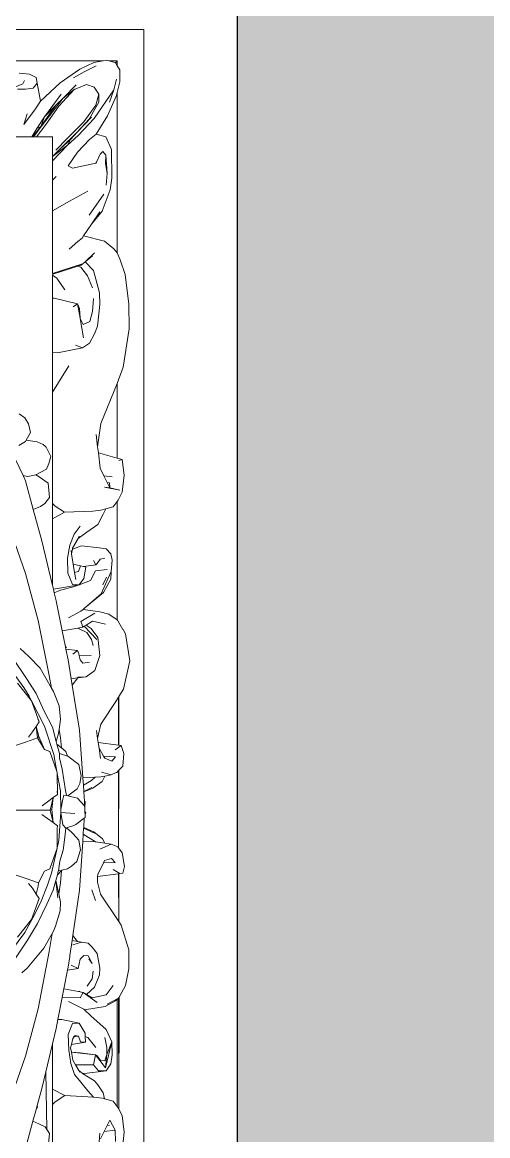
# Model space of a CAD drawing. Header units: millimetres. Extents: x 75500 to 345360, y -224327 to 19532.
# Drawn here: x 219018.9 to 219177, y 12102.3 to 12480.5 of the extents above; entities that cross this region are included whole.
import ezdxf

# ---------------------------------------------------------------- set-up
doc = ezdxf.new("R2010")
doc.units = ezdxf.units.MM
doc.header["$LTSCALE"] = 0.01
doc.layers.add('A-WALL', color=7, linetype='Continuous', lineweight=30)
doc.layers.add('hatch', color=251, linetype='Continuous', lineweight=0)

# ---------------------------------------------------------------- blocks, each defined once
blk = doc.blocks.new('GANESH')
at = {"layer": 'hatch'}
for p, q in [((966931.47, -140963.9), (966931.47, -141110.72)), ((967172.57, -140963.9), (966931.47, -140963.9)), ((966969.48, -140966.81), (966967.22, -140967.59)), ((966974.11, -140966.21), (966969.48, -140966.81)), ((966977.93, -140966.2), (966974.11, -140966.21)), ((966983.88, -140967.09), (966977.93, -140966.2)), ((966985.86, -140967.81), (966983.88, -140967.09)), ((966998.2, -140967.25), (967000.65, -140966.94)), ((967003.29, -140967.28), (967000.65, -140966.94)), ((967024.56, -140967.15), (967024.59, -140967.13)), ((967025.24, -140966.76), (967024.59, -140967.13)), ((967029.42, -140966.08), (967025.24, -140966.76)), ((967033.86, -140967.07), (967029.42, -140966.08)), ((967034.96, -140967.76), (967033.86, -140967.07)), ((967042.58, -140967.41), (967043.82, -140967.02)), ((967045.76, -140967.18), (967043.82, -140967.02)), ((967061.33, -140966.92), (967059.24, -140967.28)), ((967061.33, -140966.92), (967062.39, -140967.18)), ((967074.29, -140966.25), (967070.44, -140967.42)), ((967077.21, -140966.22), (967074.29, -140966.25)), ((967079.81, -140966.76), (967077.21, -140966.22)), ((967081.65, -140967.75), (967079.81, -140966.76)), ((967102.6, -140966.93), (967100, -140967.28)), ((967104.54, -140967.15), (967102.6, -140966.93)), ((966937.09, -140968.03), (966936.32, -140968.06)), ((966936.32, -140968.16), (966936.32, -140968.06)), ((966936.63, -140968.3), (966936.32, -140968.06)), ((966936.32, -140968.16), (966936.32, -140968.33)), ((966936.32, -140969.35), (966936.32, -140968.33)), ((966936.32, -140969.35), (966936.58, -140968.33)), ((966936.58, -140968.33), (966936.63, -140968.3)), ((966936.63, -140968.3), (966937.09, -140968.03)), ((966937.09, -140968.03), (966937.75, -140967.65)), ((966937.75, -140967.65), (966939.57, -140967.62)), ((966940.83, -140968.57), (966939.19, -140968.12)), ((966939.57, -140967.62), (966941.25, -140968.04)), ((966945.29, -140971.61), (966940.83, -140968.57)), ((966942.76, -140969.24), (966940.83, -140968.57)), ((966966.14, -140968.04), (966941.25, -140968.04)), ((966941.25, -140968.04), (966941.73, -140968.16)), ((966941.73, -140968.16), (966944.88, -140969.55)), ((966950.09, -140968.93), (966954.53, -140968.85)), ((966954.53, -140968.85), (966956.36, -140969.14)), ((966964.33, -140970.01), (966965.53, -140968.57)), ((966966.14, -140968.04), (966965.53, -140968.57)), ((966966.14, -140968.04), (966967.22, -140967.59)), ((966985.86, -140967.81), (966986.42, -140968.04)), ((966997.98, -140968.04), (966986.42, -140968.04)), ((966986.42, -140968.04), (966992.59, -140970.55)), ((966997.19, -140970.96), (966997.98, -140968.04)), ((966997.98, -140968.04), (966998.2, -140967.25)), ((966998.34, -140967.8), (966998.2, -140967.25)), ((967000.75, -140970.09), (967000.88, -140968.79)), ((967002.51, -140969.99), (967002.96, -140967.62)), ((967002.96, -140967.62), (967002.59, -140969.17)), ((967004.51, -140967.9), (967003.29, -140967.28)), ((967004.51, -140967.9), (967004.71, -140968.05)), ((967023.08, -140968.05), (967004.71, -140968.05)), ((967004.71, -140968.05), (967005.53, -140968.67)), ((967005.85, -140969.79), (967005.53, -140968.67)), ((967012.83, -140969.02), (967013.84, -140968.82)), ((967013.84, -140968.82), (967015.6, -140968.97)), ((967023.08, -140968.05), (967022.2, -140969.34)), ((967023.11, -140967.97), (967023.08, -140968.05)), ((967023.11, -140967.97), (967024.56, -140967.15)), ((967042.53, -140967.77), (967034.96, -140967.76)), ((967035.09, -140967.84), (967034.96, -140967.76)), ((967042.52, -140967.83), (967035.09, -140967.84)), ((967035.58, -140968.14), (967035.09, -140967.84)), ((967035.58, -140968.14), (967039.27, -140970.57)), ((967042.11, -140970.98), (967042.52, -140967.83)), ((967042.52, -140967.83), (967042.53, -140967.77)), ((967042.53, -140967.77), (967042.58, -140967.41)), ((967043.24, -140968.35), (967042.58, -140967.41)), ((967044.33, -140968.32), (967044.21, -140970.14)), ((967045.03, -140968.88), (967044.33, -140968.32)), ((967045.76, -140967.18), (967046.41, -140967.77)), ((967058.46, -140967.82), (967046.41, -140967.77)), ((967046.41, -140967.77), (967046.47, -140967.83)), ((967058.46, -140967.82), (967046.47, -140967.83)), ((967046.47, -140967.83), (967046.77, -140968.11)), ((967046.77, -140968.11), (967046.76, -140968.18)), ((967047.15, -140968.99), (967046.76, -140968.18)), ((967057.89, -140968.96), (967058.29, -140967.94)), ((967058.29, -140967.94), (967058.46, -140967.82)), ((967059.24, -140967.28), (967058.46, -140967.82)), ((967060.71, -140968.33), (967060.1, -140968.91)), ((967060.79, -140970.18), (967060.71, -140968.33)), ((967062.44, -140967.64), (967061.83, -140968.67)), ((967062.39, -140967.18), (967062.44, -140967.64)), ((967062.44, -140967.64), (967062.46, -140967.79)), ((967069.87, -140967.8), (967062.46, -140967.79)), ((967062.46, -140967.79), (967062.47, -140967.82)), ((967069.87, -140967.8), (967062.47, -140967.82)), ((967062.47, -140967.82), (967062.93, -140971.07)), ((967069.87, -140967.8), (967065.63, -140970.65)), ((967070.44, -140967.42), (967069.87, -140967.8)), ((967081.28, -140969.77), (967079.83, -140968.67)), ((967098.99, -140967.79), (967081.65, -140967.75)), ((967081.77, -140967.82), (967081.65, -140967.75)), ((967098.99, -140967.79), (967081.77, -140967.82)), ((967081.77, -140967.82), (967082.72, -140969.58)), ((967081.97, -140968.03), (967081.77, -140967.82)), ((967098.6, -140968.04), (967081.97, -140968.03)), ((967082.2, -140968.28), (967081.97, -140968.03)), ((967082.2, -140968.28), (967083.09, -140969.91)), ((967088.58, -140968.87), (967090.57, -140968.79)), ((967090.57, -140968.79), (967091.97, -140969.03)), ((967097.78, -140968.65), (967097.39, -140970.02)), ((967097.78, -140968.65), (967098.6, -140968.04)), ((967098.6, -140968.04), (967098.79, -140967.89)), ((967098.99, -140967.79), (967098.79, -140967.89)), ((967100, -140967.28), (967098.99, -140967.79)), ((967102.29, -140968.34), (967100.7, -140969.17)), ((967104.03, -140968.3), (967102.29, -140968.34)), ((967102.47, -140970.08), (967102.29, -140968.34)), ((966936.23, -140969.74), (966936.32, -140969.35)), ((966936.32, -140970.2), (966936.23, -140969.74)), ((966936.32, -140997.71), (966936.32, -140970.2)), ((966936.62, -140971.64), (966936.32, -140970.2)), ((966947.73, -140971.32), (966944.88, -140969.55)), ((966947.73, -140971.32), (966948.13, -140969.81)), ((966950.09, -140968.93), (966948.13, -140969.81)), ((966951, -140969.78), (966950.42, -140970.24)), ((966950.42, -140970.24), (966950.81, -140970.69)), ((966953.75, -140969.59), (966951, -140969.78)), ((966952.29, -140969.87), (966951, -140969.78)), ((966953.75, -140969.59), (966952.29, -140969.87)), ((966955.63, -140969.74), (966953.75, -140969.59)), ((966956.36, -140969.14), (966959.67, -140970.37)), ((966960.26, -140972.38), (966957.02, -140970.1)), ((966959.67, -140970.37), (966961.68, -140972.01)), ((966963.51, -140973.24), (966964.33, -140970.01)), ((966992.59, -140970.55), (966996.21, -140971.08)), ((966999.54, -140970.69), (967000.75, -140970.09)), ((967000.75, -140970.09), (967001.75, -140969.59)), ((967001.75, -140969.59), (967002.59, -140969.17)), ((967001.75, -140969.59), (967001.82, -140969.22)), ((967002.59, -140969.17), (967001.82, -140969.22)), ((967002.51, -140969.99), (967002.59, -140969.17)), ((967005.85, -140969.79), (967006.66, -140970.2)), ((967006.06, -140970.55), (967005.85, -140969.79)), ((967006.06, -140970.55), (967006.21, -140971.83)), ((967006.66, -140970.2), (967008.26, -140971.05)), ((967011.91, -140970.84), (967012.06, -140969.73)), ((967012.06, -140969.73), (967012.83, -140969.02)), ((967013.65, -140970.66), (967013.51, -140969.96)), ((967015.45, -140971.4), (967015.25, -140969.58)), ((967019.03, -140970.54), (967015.6, -140968.97)), ((967015.6, -140968.97), (967016.79, -140969.02)), ((967017.65, -140970.26), (967016.47, -140969.67)), ((967016.79, -140969.02), (967018.86, -140970.16)), ((967018.86, -140970.16), (967021.21, -140973.06)), ((967019.03, -140970.54), (967021.21, -140973.06)), ((967021.82, -140970.74), (967022.2, -140969.34)), ((967023.75, -140969.83), (967023.31, -140971.89)), ((967039.27, -140970.57), (967041.49, -140971.07)), ((967043.01, -140970.84), (967044.21, -140970.14)), ((967044.21, -140970.14), (967044.56, -140969.94)), ((967044.56, -140969.94), (967045.03, -140968.88)), ((967047.15, -140968.99), (967046.71, -140970.46)), ((967047.33, -140969.93), (967047.15, -140968.99)), ((967047.33, -140969.93), (967048.18, -140970.38)), ((967047.45, -140970.57), (967047.33, -140969.93)), ((967047.5, -140971.46), (967047.45, -140970.57)), ((967048.18, -140970.38), (967049.18, -140971.81)), ((967055.96, -140971.66), (967057.05, -140970.29)), ((967057.74, -140969.94), (967057.05, -140970.29)), ((967057.74, -140969.94), (967057.52, -140971.4)), ((967057.89, -140968.96), (967057.74, -140969.94)), ((967058.66, -140970.73), (967057.89, -140968.96)), ((967060.1, -140968.91), (967060.44, -140970.01)), ((967060.44, -140970.01), (967060.79, -140970.18)), ((967060.79, -140970.18), (967062.59, -140971.06)), ((967081.74, -140971.9), (967081.28, -140969.77)), ((967083.59, -140973.13), (967083.09, -140969.91)), ((967084.52, -140972.14), (967086.63, -140969.77)), ((967086.63, -140969.77), (967088.58, -140968.87)), ((967089.44, -140969.63), (967087.87, -140969.94)), ((967090.55, -140969.64), (967088.58, -140968.87)), ((967092.57, -140969.83), (967088.58, -140968.87)), ((967090.55, -140969.64), (967089.44, -140969.63)), ((967091.5, -140969.95), (967090.55, -140969.64)), ((967092.57, -140969.83), (967090.55, -140969.64)), ((967092.57, -140969.83), (967090.6, -140971.42)), ((967091.46, -140970.65), (967091.5, -140969.95)), ((967091.97, -140969.03), (967093.04, -140969.74)), ((967093.48, -140973.11), (967093.04, -140969.74)), ((967093.04, -140969.74), (967093.05, -140970.94)), ((967095.22, -140971.02), (967096.49, -140970.22)), ((967096.49, -140970.22), (967097.39, -140970.02)), ((967097.31, -140970.3), (967097.14, -140971.69)), ((967097.39, -140970.02), (967097.31, -140970.3)), ((967100.7, -140969.17), (967101.55, -140969.61)), ((967101.48, -140969.22), (967101.55, -140969.61)), ((967101.55, -140969.61), (967102.47, -140970.08)), ((967102.47, -140970.08), (967103.59, -140970.65)), ((966937.64, -140973.82), (966936.62, -140971.64)), ((966938.02, -140973.18), (966937.09, -140971.29)), ((966940.44, -140971.62), (966940.03, -140972.79)), ((966941.53, -140970.88), (966940.44, -140971.62)), ((966943.24, -140971.37), (966941.53, -140970.88)), ((966942.76, -140970.89), (966941.53, -140970.88)), ((966942.76, -140970.89), (966945.41, -140972.39)), ((966945.82, -140973.22), (966943.24, -140971.37)), ((966947.41, -140974.23), (966945.08, -140972)), ((966947.92, -140974.11), (966945.29, -140971.61)), ((966947.73, -140971.32), (966948.53, -140972.32)), ((966950.53, -140974.21), (966948.53, -140972.32)), ((966950.81, -140970.69), (966952.07, -140971.22)), ((966952.07, -140971.22), (966952.23, -140971.33)), ((966952.23, -140971.33), (966953, -140974.95)), ((966961.68, -140972.01), (966959.75, -140970.71)), ((966963.51, -140973.24), (966961.68, -140972.01)), ((966966.11, -140971.53), (966967.52, -140972.98)), ((966966.59, -140971.84), (966967.52, -140972.98)), ((966967.52, -140972.98), (966968.89, -140971.73)), ((966972.33, -140970.79), (966968.89, -140971.73)), ((966971.56, -140971.88), (966969.7, -140972.65)), ((966974.13, -140970.74), (966972.33, -140970.79)), ((966975.25, -140971.89), (966973.24, -140971.72)), ((966977.52, -140971.1), (966974.13, -140970.74)), ((966976.8, -140972.26), (966975.25, -140971.89)), ((966977.25, -140973.31), (966976.8, -140972.26)), ((966978.68, -140971.58), (966977.52, -140971.1)), ((966978.68, -140971.58), (966980.14, -140972.33)), ((966996.21, -140971.08), (966994.31, -140971.29)), ((966997.19, -140970.96), (966996.21, -140971.08)), ((966999.54, -140970.69), (966997.19, -140970.96)), ((967006.21, -140971.83), (967006.39, -140976.19)), ((967008.26, -140971.05), (967009.46, -140972.75)), ((967011.91, -140970.84), (967011.6, -140973.57)), ((967013.65, -140970.66), (967014.33, -140971.14)), ((967014.55, -140971.34), (967013.85, -140971.69)), ((967014.33, -140971.14), (967014.55, -140971.34)), ((967014.8, -140973.24), (967014.55, -140971.34)), ((967015.45, -140971.4), (967016.99, -140972.18)), ((967016.99, -140972.18), (967017.63, -140973.92)), ((967021.82, -140970.74), (967021.45, -140973.34)), ((967023.35, -140973.67), (967022.05, -140971.51)), ((967023.31, -140971.89), (967023.9, -140972.87)), ((967023.9, -140972.87), (967024.43, -140972.05)), ((967026.15, -140971.18), (967024.08, -140973.16)), ((967024.43, -140972.05), (967025.84, -140971.04)), ((967026.14, -140972), (967025.05, -140972.76)), ((967028.61, -140970.74), (967025.84, -140971.04)), ((967027.05, -140971.78), (967026.14, -140972)), ((967028.6, -140972.09), (967028.66, -140973.96)), ((967030.95, -140971.49), (967028.61, -140970.74)), ((967030.95, -140971.49), (967031.93, -140972.83)), ((967041.49, -140971.07), (967040.26, -140971.25)), ((967042.11, -140970.98), (967041.49, -140971.07)), ((967043.01, -140970.84), (967042.11, -140970.98)), ((967044.6, -140970.6), (967043.01, -140970.84)), ((967047.57, -140973.36), (967047.5, -140971.46)), ((967048.03, -140972.04), (967047.5, -140971.46)), ((967048.74, -140973.28), (967048.03, -140972.04)), ((967049.74, -140973.21), (967049.1, -140971.95)), ((967049.18, -140971.81), (967049.78, -140973.21)), ((967055.3, -140973.23), (967055.96, -140971.66)), ((967056.19, -140971.58), (967055.4, -140973.24)), ((967056.36, -140973.31), (967057.52, -140971.4)), ((967057.52, -140971.4), (967057.46, -140973.38)), ((967062.59, -140971.06), (967062.93, -140971.07)), ((967062.93, -140971.07), (967063.77, -140971.11)), ((967063.77, -140971.11), (967065.63, -140970.65)), ((967066.64, -140971.42), (967064.95, -140971.96)), ((967073.25, -140972.52), (967073.86, -140971.92)), ((967073.86, -140971.92), (967074.87, -140971.12)), ((967077.15, -140970.75), (967074.87, -140971.12)), ((967076.39, -140971.91), (967075.21, -140972.56)), ((967076.39, -140971.91), (967075.69, -140972.42)), ((967078.14, -140970.8), (967077.15, -140970.75)), ((967078.77, -140971.93), (967077.59, -140971.76)), ((967080.1, -140971.56), (967078.14, -140970.8)), ((967079.93, -140972.71), (967078.77, -140971.93)), ((967080.1, -140971.56), (967081.2, -140972.8)), ((967080.88, -140973.32), (967082.46, -140971.13)), ((967081.2, -140972.8), (967081.74, -140971.9)), ((967083.59, -140973.13), (967084.52, -140972.14)), ((967087.87, -140972.57), (967089.42, -140971.37)), ((967090.18, -140975.14), (967090.6, -140971.42)), ((967090.6, -140971.42), (967090.29, -140973.79)), ((967090.6, -140971.42), (967090.68, -140971.19)), ((967092.12, -140971.72), (967090.6, -140971.42)), ((967090.68, -140971.19), (967091.46, -140970.65)), ((967092.12, -140971.72), (967092.11, -140974.51)), ((967093.05, -140970.94), (967092.12, -140971.72)), ((967093.47, -140973.4), (967094.62, -140971.57)), ((967095.22, -140971.02), (967094.62, -140971.57)), ((967097.14, -140971.69), (967096.16, -140972.57)), ((967097.14, -140971.69), (967096.88, -140976.18)), ((967106.03, -140970.99), (967102.71, -140970.73)), ((966939.74, -140976.88), (966937.64, -140973.82)), ((966938.99, -140974.82), (966938.02, -140973.18)), ((966940.03, -140972.79), (966940.63, -140974.29)), ((966945.41, -140972.39), (966947.41, -140974.23)), ((966948.38, -140975.8), (966945.82, -140973.22)), ((966958.09, -140975.43), (966956.55, -140972.59)), ((966963.83, -140973.46), (966963.51, -140973.24)), ((966964.39, -140974.15), (966963.83, -140973.46)), ((966967.52, -140972.98), (966967.84, -140973.38)), ((966968.02, -140973.6), (966967.84, -140973.38)), ((966967.85, -140973.41), (966967.84, -140973.38)), ((966969.32, -140978.08), (966967.85, -140973.41)), ((966968.19, -140974.14), (966968.02, -140973.6)), ((966968.37, -140973.69), (966968.19, -140974.14)), ((966969.7, -140972.65), (966968.37, -140973.69)), ((966976.28, -140973.79), (966974.03, -140974.19)), ((966974.03, -140974.19), (966974.77, -140973.86)), ((966974.77, -140973.86), (966976.28, -140973.79)), ((966976.32, -140973.78), (966976.28, -140973.79)), ((966979.31, -140973.26), (966976.32, -140973.78)), ((966976.32, -140973.78), (966977.25, -140973.31)), ((966980.14, -140972.33), (966980.24, -140972.48)), ((966980.87, -140973.4), (966980.24, -140972.48)), ((966980.87, -140973.4), (966980.46, -140974.52)), ((966981.67, -140977.32), (966980.87, -140973.4)), ((967009.77, -140974.73), (967008.52, -140973.77)), ((967009.46, -140972.75), (967010.46, -140974.11)), ((967010.08, -140973.91), (967010.46, -140974.11)), ((967011.6, -140973.57), (967012.13, -140974.98)), ((967014.68, -140973.75), (967014.46, -140974.85)), ((967014.68, -140973.75), (967014.8, -140973.24)), ((967015.59, -140974.03), (967014.68, -140973.75)), ((967014.8, -140973.24), (967014.88, -140972.88)), ((967014.88, -140972.88), (967016.67, -140973.19)), ((967015.73, -140974.64), (967015.59, -140974.03)), ((967016.67, -140973.19), (967017.63, -140973.92)), ((967017.63, -140973.92), (967017.57, -140974.97)), ((967017.63, -140973.92), (967018.34, -140977.93)), ((967017.63, -140973.92), (967017.96, -140974.79)), ((967021.21, -140973.06), (967021.45, -140973.34)), ((967021.45, -140973.34), (967021.74, -140973.68)), ((967022.76, -140975.59), (967021.74, -140973.68)), ((967023.85, -140973.47), (967023.35, -140973.67)), ((967024.23, -140973.41), (967023.85, -140973.47)), ((967023.9, -140972.87), (967024.08, -140973.16)), ((967024.08, -140973.16), (967024.23, -140973.41)), ((967024.23, -140973.41), (967024.36, -140974.15)), ((967025.05, -140972.76), (967024.36, -140974.15)), ((967027.86, -140974.18), (967028.37, -140974.01)), ((967028.37, -140974.01), (967028.66, -140973.96)), ((967028.66, -140973.96), (967029.27, -140973.79)), ((967029.27, -140973.79), (967029.82, -140973.36)), ((967029.82, -140973.36), (967029.67, -140972.34)), ((967031.93, -140972.83), (967031.97, -140974.21)), ((967032.1, -140974.16), (967031.93, -140972.83)), ((967033.19, -140975.02), (967040.19, -140973.89)), ((967047.57, -140973.36), (967040.19, -140973.89)), ((967044.23, -140975.69), (967045.53, -140973.99)), ((967045.53, -140973.99), (967047.28, -140973.62)), ((967047.28, -140973.62), (967048.49, -140973.82)), ((967048.74, -140973.28), (967047.57, -140973.36)), ((967049.28, -140974.25), (967048.49, -140973.82)), ((967049.74, -140973.21), (967048.74, -140973.28)), ((967049.78, -140973.21), (967049.74, -140973.21)), ((967051.22, -140973.11), (967049.78, -140973.21)), ((967050.77, -140974.2), (967051.88, -140973.15)), ((967051.22, -140973.11), (967051.34, -140973.01)), ((967051.48, -140973.09), (967051.22, -140973.11)), ((967051.34, -140973.01), (967051.48, -140973.09)), ((967052.21, -140973.04), (967051.34, -140973.01)), ((967052.09, -140973.09), (967051.48, -140973.09)), ((967052.09, -140973.09), (967051.88, -140973.15)), ((967052.21, -140973.04), (967052.09, -140973.09)), ((967052.28, -140973.03), (967052.21, -140973.04)), ((967052.62, -140973.06), (967052.28, -140973.03)), ((967052.87, -140973.04), (967052.62, -140973.06)), ((967052.87, -140973.04), (967052.9, -140972.91)), ((967052.91, -140973.04), (967052.87, -140973.04)), ((967052.91, -140973.04), (967052.9, -140972.91)), ((967052.94, -140973.04), (967052.9, -140972.91)), ((967052.9, -140972.91), (967053.35, -140973.01)), ((967052.94, -140973.04), (967052.91, -140973.04)), ((967053.35, -140973.01), (967052.94, -140973.04)), ((967053.74, -140972.99), (967053.35, -140973.01)), ((967053.74, -140972.99), (967053.85, -140973.14)), ((967055.3, -140973.23), (967053.85, -140973.14)), ((967053.85, -140973.14), (967054.83, -140974.47)), ((967055.4, -140973.24), (967055.3, -140973.23)), ((967056.36, -140973.31), (967055.4, -140973.24)), ((967056.28, -140974.88), (967057.29, -140974.01)), ((967057.46, -140973.38), (967056.36, -140973.31)), ((967057.29, -140974.01), (967058.76, -140973.75)), ((967065.05, -140973.89), (967057.46, -140973.38)), ((967058.76, -140973.75), (967060.56, -140974.32)), ((967065.05, -140973.89), (967072.06, -140974.92)), ((967072.98, -140974.2), (967073.11, -140973.58)), ((967073.11, -140973.58), (967073.25, -140972.52)), ((967073.49, -140974.92), (967073.11, -140973.58)), ((967075.21, -140972.56), (967075.18, -140973.22)), ((967075.18, -140973.22), (967075.73, -140973.78)), ((967077.19, -140974.1), (967075.73, -140973.78)), ((967080.33, -140976.3), (967080.75, -140974.02)), ((967080.75, -140974.02), (967080.72, -140973.85)), ((967080.75, -140974.02), (967080.88, -140973.32)), ((967080.88, -140973.32), (967081.2, -140972.8)), ((967081.73, -140973.8), (967080.88, -140973.32)), ((967081.66, -140976.56), (967081.73, -140973.8)), ((967083.5, -140973.22), (967082.32, -140975.59)), ((967083.5, -140973.22), (967083.59, -140973.13)), ((967085.1, -140976.61), (967085.66, -140973.93)), ((967085.66, -140973.93), (967087.2, -140973.02)), ((967085.73, -140974.97), (967085.66, -140973.93)), ((967087.2, -140973.02), (967087.74, -140973)), ((967087.7, -140974.04), (967087.58, -140974.56)), ((967088.58, -140973.74), (967087.7, -140974.04)), ((967087.79, -140974.72), (967087.7, -140974.04)), ((967087.74, -140973), (967087.87, -140972.57)), ((967087.74, -140973), (967088.61, -140972.97)), ((967088.61, -140972.97), (967088.58, -140973.74)), ((967088.61, -140972.97), (967088.98, -140975.14)), ((967090.18, -140975.14), (967090.29, -140973.79)), ((967092.11, -140974.51), (967093, -140973.97)), ((967093, -140973.97), (967093.4, -140973.48)), ((967093, -140973.97), (967093.29, -140973.8)), ((967093.48, -140973.11), (967093.4, -140973.48)), ((967093.4, -140973.48), (967093.47, -140973.4)), ((967094.81, -140973.7), (967093.65, -140974.68)), ((967096.16, -140972.57), (967094.81, -140973.7)), ((966942.11, -140976.43), (966940.07, -140974.41)), ((966940.73, -140974.59), (966940.63, -140974.29)), ((966940.78, -140974.65), (966940.73, -140974.59)), ((966940.79, -140974.69), (966940.78, -140974.65)), ((966943.38, -140977.07), (966940.79, -140974.69)), ((966940.79, -140974.69), (966942.11, -140976.43)), ((966949.95, -140976.81), (966947.41, -140974.23)), ((966948.52, -140975.27), (966947.41, -140974.23)), ((966949.43, -140975.74), (966947.92, -140974.11)), ((966949.43, -140975.74), (966948.52, -140975.27)), ((966949.95, -140976.81), (966948.52, -140975.27)), ((966949.43, -140975.74), (966951.17, -140978.08)), ((966951.84, -140978.08), (966949.43, -140975.74)), ((966952.64, -140975.66), (966950.53, -140974.21)), ((966953, -140974.95), (966952.64, -140975.66)), ((966959.59, -140978.08), (966958.09, -140975.43)), ((966965.56, -140975.49), (966964.39, -140974.15)), ((966969.43, -140978.04), (966968.19, -140974.14)), ((966974.03, -140974.19), (966973.19, -140977.84)), ((966974.5, -140974.85), (966974.03, -140974.19)), ((966983.68, -140975.52), (966987.76, -140978.08)), ((967011.49, -140975.4), (967009.77, -140974.73)), ((967010.46, -140974.11), (967011.98, -140974.95)), ((967013.53, -140975.77), (967011.49, -140975.4)), ((967011.98, -140974.95), (967012.13, -140974.98)), ((967012.13, -140974.98), (967012.84, -140975.12)), ((967012.84, -140975.12), (967012.31, -140975.2)), ((967014.46, -140974.85), (967012.84, -140975.12)), ((967015.84, -140975.67), (967013.53, -140975.77)), ((967015.73, -140974.64), (967014.46, -140974.85)), ((967016.8, -140974.46), (967015.73, -140974.64)), ((967017.57, -140974.97), (967015.84, -140975.67)), ((967018.48, -140976.84), (967017.96, -140974.79)), ((967024.36, -140974.15), (967024.8, -140976.56)), ((967027.86, -140974.18), (967027.64, -140975.98)), ((967027.64, -140975.98), (967029.31, -140975.64)), ((967028.38, -140974.93), (967027.86, -140974.18)), ((967029.31, -140975.64), (967032.24, -140975.17)), ((967032.1, -140974.16), (967033.19, -140975.02)), ((967032.24, -140975.17), (967032.1, -140974.16)), ((967032.24, -140975.17), (967033.19, -140975.02)), ((967044.21, -140975.74), (967043.49, -140976.02)), ((967043.81, -140977), (967044.21, -140975.74)), ((967044.21, -140975.74), (967044.23, -140975.69)), ((967049.28, -140974.25), (967050.38, -140975.71)), ((967050.38, -140975.71), (967050.33, -140975.9)), ((967050.77, -140974.2), (967050.38, -140975.71)), ((967053.13, -140974.63), (967052.96, -140976.79)), ((967054.97, -140974.76), (967054.83, -140974.47)), ((967055.37, -140975.9), (967054.97, -140974.76)), ((967055.37, -140975.9), (967056.01, -140975.11)), ((967056.28, -140974.88), (967056.01, -140975.11)), ((967060.56, -140974.32), (967061.29, -140975.14)), ((967061.7, -140975.72), (967061.29, -140975.14)), ((967061.92, -140976.62), (967061.7, -140975.72)), ((967072.06, -140974.92), (967072.98, -140974.2)), ((967072.06, -140974.92), (967072.84, -140975.03)), ((967072.84, -140975.03), (967072.98, -140974.2)), ((967072.84, -140975.03), (967075.18, -140975.38)), ((967075.3, -140975.39), (967075.18, -140975.38)), ((967075.3, -140975.39), (967076.98, -140975.64)), ((967077.19, -140974.1), (967076.67, -140975.17)), ((967076.98, -140975.64), (967077.42, -140975.73)), ((967077.42, -140975.73), (967077.19, -140974.1)), ((967077.42, -140975.73), (967080.33, -140976.3)), ((967087.43, -140975.65), (967085.73, -140974.97)), ((967089.87, -140975.54), (967087.43, -140975.65)), ((967087.58, -140974.56), (967087.79, -140974.72)), ((967087.79, -140974.72), (967088.06, -140974.92)), ((967087.81, -140974.87), (967087.8, -140974.84)), ((967088.06, -140974.92), (967088.98, -140975.14)), ((967088.98, -140975.14), (967089.49, -140975.26)), ((967089.49, -140975.26), (967090.18, -140975.14)), ((967091.91, -140975.24), (967089.87, -140975.54)), ((967090.18, -140975.14), (967091.38, -140974.94)), ((967091.38, -140974.94), (967092.11, -140974.51)), ((967093.65, -140974.68), (967091.91, -140975.24)), ((966939.74, -140976.88), (966942.59, -140979.92)), ((966941.53, -140976.72), (966945.01, -140979.31)), ((966942.11, -140976.43), (966946.95, -140980.15)), ((966942.11, -140976.43), (966943.21, -140977.56)), ((966946.15, -140979.07), (966943.38, -140977.07)), ((966948.38, -140975.8), (966950.18, -140977.53)), ((966950.22, -140977.07), (966949.95, -140976.81)), ((966951.17, -140978.08), (966950.22, -140977.07)), ((966969.6, -140978.08), (966970.08, -140977.41)), ((966971.85, -140976.17), (966970.08, -140977.41)), ((966981.6, -140978.08), (966981.67, -140977.32)), ((967006.39, -140976.19), (967005.43, -140977.68)), ((967007.39, -140978.08), (967006.39, -140976.19)), ((967018.48, -140976.84), (967018.88, -140977.83)), ((967020.13, -140977.51), (967024.8, -140976.56)), ((967024.8, -140976.56), (967027.02, -140976.11)), ((967027.44, -140975.9), (967027.02, -140976.11)), ((967027.02, -140976.11), (967027.64, -140975.98)), ((967036.44, -140977.06), (967034.2, -140977.91)), ((967036.44, -140977.06), (967038.56, -140976.84)), ((967038.56, -140976.84), (967040.07, -140977.06)), ((967041.98, -140977.48), (967039.73, -140978.07)), ((967040.07, -140977.06), (967041.38, -140976.82)), ((967040.07, -140977.06), (967040.92, -140977.19)), ((967041.98, -140977.48), (967040.92, -140977.19)), ((967042.92, -140976.7), (967041.38, -140976.82)), ((967042.35, -140977.38), (967041.98, -140977.48)), ((967042.35, -140977.38), (967042.92, -140976.7)), ((967043.81, -140977), (967042.35, -140977.38)), ((967042.92, -140976.7), (967043.49, -140976.02)), ((967046.62, -140977.38), (967043.53, -140978.49)), ((967044.49, -140976.99), (967043.81, -140977)), ((967044.33, -140977.79), (967046.62, -140977.38)), ((967046.25, -140976.58), (967044.49, -140976.99)), ((967049.55, -140976.05), (967046.25, -140976.58)), ((967046.76, -140977.33), (967046.62, -140977.38)), ((967046.76, -140977.33), (967046.91, -140977.33)), ((967046.76, -140977.36), (967046.91, -140977.33)), ((967046.91, -140977.33), (967049.62, -140976.85)), ((967046.91, -140977.33), (967050.18, -140977.32)), ((967050.33, -140975.9), (967049.55, -140976.05)), ((967049.62, -140976.85), (967052.53, -140976.76)), ((967050.18, -140977.32), (967049.64, -140977.37)), ((967050.18, -140977.32), (967050.67, -140977.98)), ((967050.31, -140976.3), (967050.33, -140975.9)), ((967050.93, -140976.45), (967050.31, -140976.3)), ((967052.53, -140976.76), (967050.93, -140976.45)), ((967052.53, -140976.76), (967052.96, -140976.79)), ((967054.91, -140976.45), (967052.96, -140976.79)), ((967057.27, -140977.09), (967052.96, -140976.79)), ((967054.55, -140977.98), (967055.04, -140977.32)), ((967055.41, -140976), (967054.91, -140976.45)), ((967055.44, -140977.35), (967055.04, -140977.32)), ((967055.41, -140976), (967055.37, -140975.9)), ((967056.81, -140976.15), (967055.41, -140976)), ((967055.44, -140977.35), (967058.46, -140977.33)), ((967058.82, -140976.44), (967056.81, -140976.15)), ((967057.77, -140977.19), (967057.27, -140977.09)), ((967057.77, -140977.19), (967058.46, -140977.33)), ((967058.46, -140977.33), (967058.53, -140977.36)), ((967058.53, -140977.36), (967062.41, -140978.22)), ((967058.53, -140977.36), (967061.69, -140978.49)), ((967060.52, -140976.93), (967058.82, -140976.44)), ((967062.01, -140977.16), (967060.52, -140976.93)), ((967061.92, -140976.62), (967061.97, -140976.67)), ((967063.89, -140976.82), (967061.97, -140976.67)), ((967061.97, -140976.67), (967062.63, -140977.32)), ((967062.05, -140977.17), (967061.97, -140976.67)), ((967062.01, -140977.16), (967062.05, -140977.17)), ((967062.05, -140977.17), (967062.63, -140977.32)), ((967063.5, -140977.55), (967062.63, -140977.32)), ((967063.5, -140977.55), (967065.57, -140977.1)), ((967066.21, -140977.26), (967063.5, -140977.55)), ((967063.89, -140976.82), (967065.57, -140977.1)), ((967065.57, -140977.1), (967066.88, -140976.84)), ((967066.88, -140976.84), (967068.23, -140976.86)), ((967068.23, -140976.86), (967070.59, -140977.61)), ((967080.33, -140976.3), (967081.66, -140976.56)), ((967081.66, -140976.56), (967085.08, -140977.23)), ((967085.1, -140976.61), (967085.08, -140977.23)), ((967085.08, -140977.23), (967086.5, -140977.51)), ((967096.88, -140976.18), (967095.91, -140978.08)), ((967097.87, -140977.68), (967096.88, -140976.18)), ((966943.21, -140977.56), (966946.53, -140979.89)), ((966943.21, -140977.56), (966945.01, -140979.31)), ((966948.15, -140980.56), (966946.15, -140979.07)), ((966949.31, -140978.08), (966948.15, -140978.08)), ((966948.15, -140978.08), (966948.15, -140980.56)), ((966949.31, -140978.08), (966949.63, -140978.07)), ((966949.71, -140978.08), (966949.63, -140978.07)), ((966949.71, -140978.08), (966951.17, -140978.08)), ((966951.84, -140978.08), (966951.17, -140978.08)), ((966951.84, -140978.08), (966954.88, -140978.08)), ((966954.88, -140978.08), (966954.27, -140977.51)), ((966959.59, -140978.08), (966954.88, -140978.08)), ((966969.32, -140978.08), (966959.59, -140978.08)), ((966969.43, -140978.04), (966969.32, -140978.08)), ((966969.43, -140978.04), (966969.43, -140978.08)), ((966969.6, -140978.08), (966969.43, -140978.04)), ((966973.16, -140978.08), (966969.6, -140978.08)), ((966973.19, -140977.84), (966973.16, -140978.08)), ((966981.6, -140978.08), (966973.16, -140978.08)), ((966987.76, -140978.08), (966981.6, -140978.08)), ((967005.01, -140978.08), (966987.76, -140978.08)), ((966995.87, -140979.53), (966996.29, -140979.03)), ((966997.72, -140978.31), (966996.29, -140979.03)), ((966997.72, -140978.31), (966998.82, -140978.64)), ((966999.7, -140979.02), (966998.82, -140978.64)), ((966999.7, -140979.02), (967000.6, -140980.65)), ((967000.87, -140980.12), (967001.86, -140978.75)), ((967001.86, -140978.75), (967004.12, -140978.56)), ((967004.12, -140978.56), (967005.04, -140979.24)), ((967005.43, -140977.68), (967005.01, -140978.08)), ((967007.39, -140978.08), (967005.01, -140978.08)), ((967017.75, -140978.08), (967007.39, -140978.08)), ((967010.82, -140979.74), (967017.75, -140978.08)), ((967017.75, -140978.08), (967018.34, -140977.93)), ((967018.34, -140977.93), (967018.88, -140977.83)), ((967018.88, -140977.83), (967020.13, -140977.51)), ((967031.73, -140978.58), (967023.17, -140980.29)), ((967030.6, -140980.01), (967033.67, -140978.23)), ((967031.73, -140978.58), (967033.67, -140978.23)), ((967033.67, -140978.23), (967034.2, -140977.91)), ((967039.73, -140978.07), (967037.27, -140979.35)), ((967044.13, -140977.83), (967039.57, -140979.29)), ((967043.53, -140978.49), (967043.18, -140979.29)), ((967044.13, -140977.83), (967044.33, -140977.79)), ((967052.59, -140978.42), (967050.67, -140977.98)), ((967052.51, -140978.18), (967050.67, -140977.98)), ((967050.67, -140977.98), (967051.3, -140978.83)), ((967051.3, -140978.83), (967051.32, -140978.85)), ((967051.94, -140979.69), (967051.32, -140978.85)), ((967054.55, -140977.98), (967052.51, -140978.18)), ((967052.59, -140978.42), (967052.51, -140978.18)), ((967054.55, -140977.98), (967052.59, -140978.42)), ((967052.59, -140978.42), (967052.61, -140980.28)), ((967053.9, -140978.85), (967053.26, -140979.71)), ((967053.9, -140978.85), (967054.55, -140977.98)), ((967062.06, -140979.29), (967061.69, -140978.49)), ((967064.26, -140978.87), (967062.41, -140978.22)), ((967063.5, -140977.55), (967065.02, -140977.95)), ((967064.26, -140978.87), (967066.75, -140979.81)), ((967067.18, -140978.94), (967065.02, -140977.95)), ((967067.18, -140978.94), (967070.22, -140980.41)), ((967071.41, -140977.92), (967070.59, -140977.61)), ((967071.41, -140977.92), (967071.76, -140978.12)), ((967071.76, -140978.12), (967074.56, -140978.58)), ((967071.76, -140978.12), (967074.05, -140979.41)), ((967083.45, -140980.29), (967074.56, -140978.58)), ((967086.5, -140977.51), (967088.88, -140978.08)), ((967095.91, -140978.08), (967088.88, -140978.08)), ((967088.88, -140978.08), (967093.19, -140979.11)), ((967093.19, -140979.11), (967102.14, -140978.96)), ((967093.19, -140979.11), (967095.82, -140979.74)), ((967098.29, -140978.08), (967095.91, -140978.08)), ((967098.29, -140978.08), (967097.87, -140977.68)), ((967115.55, -140978.08), (967098.29, -140978.08)), ((967101.75, -140979.2), (967101.26, -140980.17)), ((967101.75, -140979.2), (967102.14, -140978.96)), ((967102.14, -140978.96), (967102.78, -140978.56)), ((967102.78, -140978.56), (967104.93, -140978.77)), ((966938.92, -140980.62), (966938.41, -140981.62)), ((966939.81, -140980.44), (966938.92, -140980.62)), ((966942.59, -140979.92), (966939.81, -140980.44)), ((966940.57, -140981.05), (966939.81, -140980.44)), ((966943.81, -140980.7), (966942.59, -140979.92)), ((966946.2, -140982.53), (966943.81, -140980.7)), ((966946.86, -140980.51), (966945.01, -140979.31)), ((966946.53, -140979.89), (966945.01, -140979.31)), ((966946.53, -140979.89), (966948.15, -140981.2)), ((966946.53, -140979.89), (966946.86, -140980.51)), ((966948.15, -140981.26), (966946.86, -140980.51)), ((966946.95, -140980.15), (966947.66, -140980.67)), ((966948.15, -140981.03), (966947.66, -140980.67)), ((966948.15, -140980.56), (966948.15, -140981.03)), ((966995.22, -140982.15), (966995.46, -140980.47)), ((966995.46, -140980.47), (966995.87, -140979.53)), ((967000.87, -140980.12), (967000.6, -140980.65)), ((967000.82, -140981.88), (967000.6, -140980.65)), ((967005.48, -140979.95), (967005.04, -140979.24)), ((967005.48, -140979.95), (967005.97, -140981.06)), ((967005.97, -140981.06), (967010.82, -140979.74)), ((967015.87, -140982.24), (967023.17, -140980.29)), ((967028.78, -140981.74), (967030.6, -140980.01)), ((967032.2, -140982.12), (967034.52, -140980.62)), ((967037.27, -140979.35), (967034.52, -140980.62)), ((967035.63, -140981.32), (967039.57, -140979.29)), ((967038.9, -140980.13), (967035.63, -140981.32)), ((967038.49, -140980.33), (967038.9, -140980.13)), ((967038.9, -140980.13), (967039.61, -140980.61)), ((967039.61, -140980.61), (967041.16, -140980.19)), ((967041.38, -140980.42), (967039.61, -140980.61)), ((967039.61, -140980.61), (967040.48, -140981.19)), ((967043.18, -140979.29), (967041.16, -140980.19)), ((967041.38, -140980.42), (967041.16, -140980.19)), ((967043.18, -140979.29), (967041.38, -140980.42)), ((967042, -140982.13), (967041.38, -140980.42)), ((967052.61, -140993.91), (967052.61, -140980.28)), ((967063.9, -140980.23), (967062.06, -140979.29)), ((967063.14, -140982.31), (967063.9, -140980.23)), ((967064.39, -140980.31), (967063.9, -140980.23)), ((967064.39, -140980.31), (967065.63, -140980.6)), ((967065.63, -140980.6), (967064.74, -140981.19)), ((967066.32, -140980.13), (967065.63, -140980.6)), ((967066.32, -140980.13), (967069.58, -140981.32)), ((967066.32, -140980.13), (967066.62, -140980.29)), ((967068.73, -140980.79), (967066.75, -140979.81)), ((967068.73, -140980.79), (967071.62, -140982.38)), ((967072.77, -140981.94), (967070.22, -140980.41)), ((967074.05, -140979.41), (967077.13, -140982)), ((967083.45, -140980.29), (967090.76, -140982.24)), ((967098.42, -140980.44), (967095.82, -140979.74)), ((967098.42, -140980.44), (967098.65, -140980.42)), ((967098.89, -140980.56), (967098.42, -140980.44)), ((967098.89, -140980.56), (967098.65, -140980.42)), ((967100.86, -140981.11), (967098.89, -140980.56)), ((967100.86, -140981.11), (967101.26, -140980.17)), ((966938.25, -140983.25), (966938.41, -140981.62)), ((966939.9, -140982.7), (966939.38, -140982.42)), ((966940.57, -140981.05), (966940.72, -140982.25)), ((966940.71, -140983.5), (966940.72, -140982.25)), ((966946.2, -140982.53), (966944.54, -140981.98)), ((966948.15, -140981.03), (966948.15, -140981.2)), ((966948.15, -140981.2), (966948.15, -140981.26)), ((966948.15, -140981.26), (966948.15, -140989.68)), ((966991.1, -140983.25), (966991.72, -140982.37)), ((966992.66, -140981.81), (966991.72, -140982.37)), ((966994.03, -140981.47), (966992.66, -140981.81)), ((966994.03, -140981.47), (966995.22, -140982.15)), ((966995.22, -140982.15), (966995.41, -140982.26)), ((966996.05, -140983.28), (966995.41, -140982.26)), ((967000.67, -140982.65), (966998.11, -140983.89)), ((967000.66, -140982.55), (967000.71, -140982.4)), ((967000.66, -140982.55), (967000.67, -140982.65)), ((967001.53, -140982.24), (967000.67, -140982.65)), ((967000.71, -140982.4), (967000.82, -140981.88)), ((967001.53, -140982.24), (967005.97, -140981.06)), ((967007.38, -140985.19), (967015.87, -140982.24)), ((967028.78, -140981.74), (967027.55, -140983.08)), ((967032.2, -140982.12), (967029.03, -140984.23)), ((967029.38, -140985.55), (967033.59, -140982.5)), ((967035.63, -140981.32), (967032.91, -140983.5)), ((967034.91, -140981.67), (967033.59, -140982.5)), ((967034.91, -140981.67), (967035.63, -140981.32)), ((967041.26, -140981.81), (967040.48, -140981.19)), ((967042, -140982.13), (967043.37, -140986.26)), ((967059.2, -140994.33), (967063.14, -140982.31)), ((967064.74, -140981.19), (967063.97, -140981.81)), ((967069.58, -140981.32), (967072.32, -140983.5)), ((967071.62, -140982.38), (967075.78, -140985.46)), ((967072.77, -140981.94), (967076.21, -140984.23)), ((967077.13, -140982), (967077.86, -140982.83)), ((967099.26, -140985.19), (967090.76, -140982.24)), ((967105.11, -140982.24), (967100.86, -140981.11)), ((966940.42, -140983.9), (966939.9, -140982.7))]:
    blk.add_line(p, q, dxfattribs=at)

msp = doc.modelspace()

# ---------------------------------------------------------------- hatches: boundary and pattern name
at = {"layer": 'hatch'}
h = msp.add_hatch(color=256, dxfattribs=at)
h.dxf.hatch_style = 1
h.paths.add_polyline_path([(219542, 17592.37), (219542, 16527.37), (221012, 16527.37), (221012, 17592.37)])
h.paths.add_polyline_path([(219827.33, 17149.09), (219827.33, 16884.38), (220681.51, 16884.38), (220681.51, 17149.09)], flags=16)
h.paths.add_polyline_path([(228042, 17592.37), (228042, 16452.37), (229042, 16452.37), (229042, 17592.37)], flags=16)
h.paths.add_polyline_path([(228123.52, 17149.09), (228123.52, 16884.38), (228977.7, 16884.38), (228977.7, 17149.09)], flags=0)
h.paths.add_polyline_path([(229212, 17592.37), (229212, 16452.37), (230012, 16452.37), (230012, 17592.37)], flags=16)
h.paths.add_polyline_path([(229214.99, 17125.96), (229214.99, 16858.49), (229960.35, 16858.49), (229960.35, 17125.96)], flags=0)
h.paths.add_polyline_path([(227272, 16452.37), (227272, 17592.37), (227872, 17592.37), (227872, 16452.37)], flags=16)
h.paths.add_polyline_path([(227278.54, 17160.4), (227278.54, 16881.94), (227861.34, 16881.94), (227861.34, 17160.4)], flags=0)
h.paths.add_polyline_path([(208347, 14272.37), (209597, 14272.37), (209597, 14102.37), (208547, 14102.37), (208547, 9927.37), (213877, 9927.37), (213877, 10052.37), (213945.42, 10052.37), (213953.88, 10052.37), (214047, 10052.37), (214047, 10043.91), (214047, 9927.37), (214203.54, 9927.37), (214212, 9927.37), (214212, 9838.48), (214212, 9830.02), (214212, 9757.37), (210497, 9757.37), (210497, 8957.37), (210327, 8957.37), (210327, 9757.37), (208547, 9757.37), (208547, 9657.37), (208347, 9657.37)])
h.paths.add_polyline_path([(225942.09, 5837.37), (225942.09, 6037.37), (226042, 6037.37), (226042, 7572.37), (225957, 7572.37), (225957, 7742.37), (226687, 7742.37), (226687, 8762.37), (226857, 8762.37), (226857, 7742.37), (228098.92, 7742.37), (228107.38, 7742.37), (228107.38, 7653.48), (228107.38, 7640.79), (228107.38, 7572.37), (227172, 7572.37), (227172, 7476.51), (227103.59, 7476.51), (227090.89, 7476.51), (227002, 7476.51), (227002, 7489.21), (227002, 7572.37), (226212, 7572.37), (226212, 6037.37), (227002, 6037.37), (227002, 6689.22), (227002, 6697.68), (227090.89, 6697.68), (227103.59, 6697.68), (227172, 6697.68), (227172, 6037.37), (230052, 6037.37), (230052, 7572.37), (229952, 7572.37), (229952, 7742.37), (230052, 7742.37), (230052, 12627.37), (226857, 12627.37), (226857, 9712.37), (226687, 9712.37), (226687, 12797.37), (228182, 12797.37), (228182, 12927.37), (228254.65, 12927.37), (228263.11, 12927.37), (228352, 12927.37), (228352, 12914.67), (228352, 12797.37), (230222, 12797.37), (230222, 5837.37)])
h.paths.add_polyline_path([(216047, 11191.26), (216047, 11199.73), (216047, 11272.37), (216147, 11272.37), (216147, 13312.37), (216317, 13312.37), (216317, 13164.41), (216317, 13155.95), (216317, 13062.83), (216317, 13054.36), (216317, 11272.37), (217112, 11272.37), (217112, 13054.36), (217112, 13062.83), (217112, 13155.95), (217112, 13164.41), (217112, 13312.37), (219092, 13312.37), (219092, 14272.37), (219372, 14272.37), (219372, 14382.37), (219542, 14382.37), (219542, 14272.37), (219682, 14272.37), (219682, 14102.37), (219262, 14102.37), (219262, 11102.37), (218617, 11102.37), (218617, 11272.37), (219092, 11272.37), (219092, 13142.37), (217282, 13142.37), (217282, 11272.37), (217752, 11272.37), (217752, 11102.37), (216059.7, 11102.37), (216047, 11102.37)])
h.paths.add_polyline_path([(213667, 14102.37), (213667, 14272.37), (216317, 14272.37), (216317, 14002.37), (216147, 14002.37), (216147, 14102.37), (214567, 14102.37), (214567, 13625.78), (214567, 13477.63), (214567, 12004.64), (214567, 11407.82), (214567, 11272.37), (215197, 11272.37), (215197, 11199.73), (215196.22, 11199.73), (215196.22, 11191.26), (215197, 11191.26), (215197, 11102.37), (215187.75, 11102.37), (214047, 11102.37), (214047, 10965.07), (214047, 10952.37), (213953.88, 10952.37), (213945.42, 10952.37), (213877, 10952.37), (213877, 11102.37), (213756.25, 11102.37), (213747, 11102.37), (213747, 11272.37), (214397, 11272.37), (214397, 14102.37)])
h.paths.add_polyline_path([(211597, 14272.37), (212917, 14272.37), (212917, 14102.37), (212817, 14102.37), (212817, 11272.37), (212897, 11272.37), (212897, 11199.73), (212897, 11191.26), (212897, 11102.37), (212884.3, 11102.37), (212647, 11102.37), (212647, 14102.37), (211597, 14102.37)])
h.paths.add_polyline_path([(220917, 14102.37), (220917, 14272.37), (221012, 14272.37), (221012, 14382.37), (221182, 14382.37), (221182, 14272.37), (224932, 14272.37), (224932, 14102.37)])
h.paths.add_polyline_path([(208347, 7377.37), (208347, 5837.37), (208547, 5837.37), (208547, 7377.37)])
h.paths.add_polyline_path([(221182, 17592.37), (221182, 17762.37), (219542, 17762.37), (219542, 19362.37), (219977.98, 19362.37), (220126.12, 19362.37), (221514.46, 19362.37), (222115.51, 19362.37), (222242, 19362.37), (222242, 17762.37), (222147, 17762.37), (222147, 17592.37), (225962, 17592.37), (225962, 14272.37), (225832, 14272.37), (225832, 14102.37), (228182, 14102.37), (228182, 13957.37), (228254.65, 13957.37), (228263.11, 13957.37), (228352, 13957.37), (228352, 13965.84), (228352, 14102.37), (230212, 14102.37), (230212, 17762.37), (227102, 17762.37), (227102, 16452.37), (227091.25, 16452.37), (227082, 16452.37), (227082, 16363.48), (227082.79, 16363.48), (227082.79, 16350.79), (227082, 16350.79), (227082, 16282.37), (227102, 16282.37), (228842, 16282.37), (228842, 16195.85), (228842, 16182.37), (228935.12, 16182.37), (228935.12, 16183.15), (228943.59, 16183.15), (228943.59, 16182.37), (229012, 16182.37), (229012, 16282.37), (230012, 16282.37), (230012, 14272.37), (229012, 14272.37), (229012, 15332.37), (228943.59, 15332.37), (228935.12, 15332.37), (228842, 15332.37), (228842, 15323.91), (228842, 14272.37), (226132, 14272.37), (226132, 16282.37), (226232, 16282.37), (226232, 16350.79), (226232, 16363.48), (226232, 16452.37), (226223.54, 16452.37), (226132, 16452.37), (226132, 17762.37), (222412, 17762.37), (222412, 19532.37), (219372, 19532.37), (219372, 16232.37), (219542, 16232.37), (219542, 16357.37), (219661.72, 16357.37), (219681.72, 16357.37), (219731.72, 16357.37), (219751.72, 16357.37), (219801.72, 16357.37), (219821.72, 16357.37), (219871.72, 16357.37), (219891.72, 16357.37), (220131.59, 16357.37), (220131.59, 16527.37), (220910.42, 16527.37), (220910.42, 16357.37), (221012, 16357.37), (221012, 16132.37), (221182, 16132.37)])
h.paths.add_polyline_path([(215382, 6827.37), (215382, 6037.37), (217847, 6037.37), (217847, 8002.37), (217777, 8002.37), (217777, 8003.06), (217785.47, 8003.06), (217785.47, 8015.76), (217777, 8015.76), (217777, 8104.65), (217777, 8113.11), (217777, 8172.37), (218237, 8172.37), (218237, 8134.28), (218237, 8058.09), (218237, 8002.37), (218017, 8002.37), (218017, 6037.37), (218177, 6037.37), (218177, 5837.37), (210227, 5837.37), (210227, 6037.37), (210327, 6037.37), (210327, 6842.37), (210497, 6842.37), (210497, 6037.37), (215212, 6037.37), (215212, 6827.37)])
h.paths.add_polyline_path([(220002, 5837.37), (218877, 5837.37), (218877, 6037.37), (219092, 6037.37), (219092, 8002.37), (219017, 8002.37), (219017, 8172.37), (219092, 8172.37), (219092, 9757.37), (218713.18, 9757.37), (218565.03, 9757.37), (215382, 9757.37), (215382, 8172.37), (216922, 8172.37), (216922, 8015.76), (216917.75, 8015.76), (216917.75, 8003.06), (216922, 8003.06), (216922, 8002.37), (215212, 8002.37), (215212, 9757.37), (215112, 9757.37), (215112, 9830.02), (215112, 9838.48), (215112, 9927.37), (215120.47, 9927.37), (219368.54, 9927.37), (219377, 9927.37), (219377, 9838.48), (219377, 9830.02), (219377, 9757.37), (219262, 9757.37), (219262, 6037.37), (220002, 6037.37)])
h.paths.add_polyline_path([(222432, 6037.37), (222832, 6037.37), (222832, 9757.37), (220277, 9757.37), (220277, 9830.02), (220277, 9838.48), (220277, 9927.37), (220285.47, 9927.37), (223002, 9927.37), (223002, 7742.37), (223087, 7742.37), (223087, 7572.37), (223002, 7572.37), (223002, 6037.37), (223101.92, 6037.37), (223101.92, 5837.37), (222057, 5837.37), (222057, 6037.37)])

# ---------------------------------------------------------------- linework, layer by layer
at = {"layer": 'A-WALL'}
msp.add_line((219092, 11272.37), (219092, 13142.37), dxfattribs=at)

# ---------------------------------------------------------------- block references
at = {"layer": 'hatch', "xscale": 2.188908227956443, "yscale": 2.188908227956443, "zscale": 2.188908227956443, "rotation": 270}
msp.add_blockref('GANESH', (527617.23, 2129002.29), dxfattribs=at)

doc.saveas('drawing.dxf')
